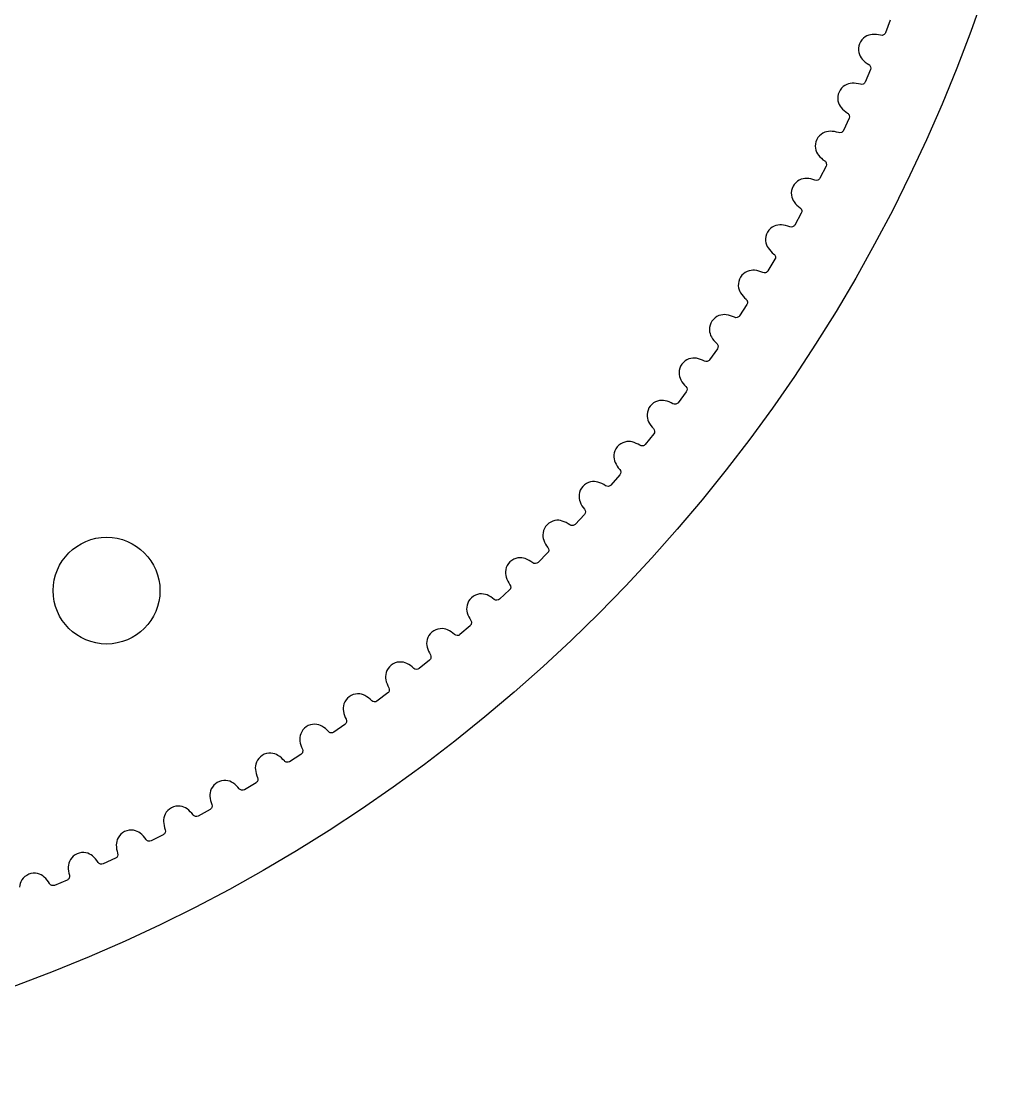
# Model space of a CAD drawing. Extents: x 0 to 297, y -130 to 79.
# Drawn here: x 110.27 to 146.79, y -65.17 to -25.42 of the extents above; entities that cross this region are included whole.
import ezdxf

# ---------------------------------------------------------------- set-up
doc = ezdxf.new("R2010")
doc.units = 0
doc.layers.get('0').update_dxf_attribs({"linetype": 'CONTINUOUS'})

msp = doc.modelspace()

# ---------------------------------------------------------------- linework, layer by layer
at = {"color": 7}
for p, q in [((142.8054, -25.378321), (142.6233, -25.852621)), ((142.8054, -25.378321), (142.6233, -25.852621)), ((142.0678, -27.227621), (141.8692, -27.695321)), ((142.0678, -27.227621), (141.8692, -27.695321)), ((141.2661, -29.050121), (141.0513, -29.510621)), ((141.2661, -29.050121), (141.0513, -29.510621)), ((140.4012, -30.843521), (140.1706, -31.296221)), ((140.4012, -30.843521), (140.1706, -31.296221)), ((139.4743, -32.605621), (139.228, -33.050021)), ((139.4743, -32.605621), (139.228, -33.050021)), ((138.4865, -34.334321), (138.2248, -34.769921)), ((138.4865, -34.334321), (138.2248, -34.769921)), ((137.439, -36.027521), (137.1622, -36.453621)), ((137.439, -36.027521), (137.1622, -36.453621)), ((136.333, -37.683121), (136.0415, -38.099321)), ((136.333, -37.683121), (136.0415, -38.099321)), ((135.1698, -39.299121), (134.864, -39.704921)), ((135.1698, -39.299121), (134.864, -39.704921)), ((133.951, -40.873521), (133.6313, -41.268321)), ((133.951, -40.873521), (133.6313, -41.268321)), ((132.678, -42.404421), (132.3447, -42.787821)), ((132.678, -42.404421), (132.3447, -42.787821)), ((131.3524, -43.889921), (131.0058, -44.261521)), ((131.3524, -43.889921), (131.0058, -44.261521)), ((129.9757, -45.328321), (129.6164, -45.687621)), ((129.9757, -45.328321), (129.6164, -45.687621)), ((128.5496, -46.717721), (128.178, -47.064321)), ((128.5496, -46.717721), (128.178, -47.064321)), ((127.0759, -48.056621), (126.6925, -48.389921)), ((127.0759, -48.056621), (126.6925, -48.389921)), ((125.5564, -49.343221), (125.1616, -49.662921)), ((125.5564, -49.343221), (125.1616, -49.662921)), ((123.993, -50.575921), (123.5872, -50.881721)), ((123.993, -50.575921), (123.5872, -50.881721)), ((122.3874, -51.753421), (121.9712, -52.044921)), ((122.3874, -51.753421), (121.9712, -52.044921)), ((120.7417, -52.874121), (120.3156, -53.150921)), ((120.7417, -52.874121), (120.3156, -53.150921)), ((119.058, -53.936721), (118.6224, -54.198421)), ((119.058, -53.936721), (118.6224, -54.198421)), ((117.3381, -54.939921), (116.8937, -55.186221)), ((117.3381, -54.939921), (116.8937, -55.186221)), ((115.5843, -55.882521), (115.1316, -56.113121)), ((115.5843, -55.882521), (115.1316, -56.113121)), ((113.7987, -56.763221), (113.3382, -56.978021)), ((113.7987, -56.763221), (113.3382, -56.978021)), ((111.9834, -57.581121), (111.5157, -57.779721)), ((111.9834, -57.581121), (111.5157, -57.779721))]:
    msp.add_line(p, q, dxfattribs=at)
for points in [[(149.4618, -5.173721), (149.4618, -38.310821), (122.5989, -65.173721), (89.4618, -65.173721)], [(149.4618, -5.173721), (149.4618, -38.310821), (122.5989, -65.173721), (89.4618, -65.173721)], [(141.8646, -26.005021), (141.7763, -26.062121), (141.6976, -26.153221), (141.6546, -26.261021)], [(141.8646, -26.005021), (141.7763, -26.062121), (141.6976, -26.153221), (141.6546, -26.261021)], [(142.1306, -25.915221), (142.048, -25.920821), (141.953, -25.946821), (141.8646, -26.005021)], [(142.1306, -25.915221), (142.048, -25.920821), (141.953, -25.946821), (141.8646, -26.005021)], [(142.4466, -25.943621), (142.3428, -25.917421), (142.2374, -25.907921), (142.1306, -25.915221)], [(142.4466, -25.943621), (142.3428, -25.917421), (142.2374, -25.907921), (142.1306, -25.915221)], [(142.4466, -25.943621), (142.3428, -25.917421), (142.2374, -25.907921), (142.1306, -25.915221)], [(142.5522, -25.931621), (142.516, -25.948721), (142.4808, -25.952721), (142.4466, -25.943621)], [(142.5522, -25.931621), (142.516, -25.948721), (142.4808, -25.952721), (142.4466, -25.943621)], [(142.6233, -25.852621), (142.6108, -25.885821), (142.5871, -25.912121), (142.5522, -25.931621)], [(142.6233, -25.852621), (142.6108, -25.885821), (142.5871, -25.912121), (142.5522, -25.931621)], [(141.6546, -26.261021), (141.6106, -26.368421), (141.604, -26.488521), (141.6278, -26.591021)], [(141.6546, -26.261021), (141.6106, -26.368421), (141.604, -26.488521), (141.6278, -26.591021)], [(141.6278, -26.591021), (141.651, -26.694221), (141.7013, -26.779021), (141.7568, -26.840321)], [(141.6278, -26.591021), (141.651, -26.694221), (141.7013, -26.779021), (141.7568, -26.840321)], [(141.7568, -26.840321), (141.8286, -26.919821), (141.9109, -26.986221), (142.0039, -27.039421)], [(141.7568, -26.840321), (141.8286, -26.919821), (141.9109, -26.986221), (142.0039, -27.039421)], [(141.7568, -26.840321), (141.8286, -26.919821), (141.9109, -26.986221), (142.0039, -27.039421)], [(142.0039, -27.039421), (142.0348, -27.056621), (142.0574, -27.084021), (142.0715, -27.121421)], [(142.0039, -27.039421), (142.0348, -27.056621), (142.0574, -27.084021), (142.0715, -27.121421)], [(142.0039, -27.039421), (142.0348, -27.056621), (142.0574, -27.084021), (142.0715, -27.121421)], [(142.0715, -27.121421), (142.0831, -27.159721), (142.0818, -27.195121), (142.0678, -27.227621)], [(142.0715, -27.121421), (142.0831, -27.159721), (142.0818, -27.195121), (142.0678, -27.227621)], [(142.0715, -27.121421), (142.0831, -27.159721), (142.0818, -27.195121), (142.0678, -27.227621)], [(141.1057, -27.821121), (141.0155, -27.875221), (140.9336, -27.963421), (140.8869, -28.069621)], [(141.1057, -27.821121), (141.0155, -27.875221), (140.9336, -27.963421), (140.8869, -28.069621)], [(141.3747, -27.740721), (141.2919, -27.743421), (141.196, -27.766121), (141.1057, -27.821121)], [(141.3747, -27.740721), (141.2919, -27.743421), (141.196, -27.766121), (141.1057, -27.821121)], [(141.6894, -27.780121), (141.5866, -27.750221), (141.4817, -27.737121), (141.3747, -27.740721)], [(141.6894, -27.780121), (141.5866, -27.750221), (141.4817, -27.737121), (141.3747, -27.740721)], [(141.6894, -27.780121), (141.5866, -27.750221), (141.4817, -27.737121), (141.3747, -27.740721)], [(141.7954, -27.771821), (141.7587, -27.787621), (141.7233, -27.790421), (141.6894, -27.780121)], [(141.7954, -27.771821), (141.7587, -27.787621), (141.7233, -27.790421), (141.6894, -27.780121)], [(141.8692, -27.695321), (141.8556, -27.728121), (141.831, -27.753521), (141.7954, -27.771821)], [(141.8692, -27.695321), (141.8556, -27.728121), (141.831, -27.753521), (141.7954, -27.771821)], [(140.8869, -28.069621), (140.8392, -28.175421), (140.8284, -28.295321), (140.8486, -28.398521)], [(140.8869, -28.069621), (140.8392, -28.175421), (140.8284, -28.295321), (140.8486, -28.398521)], [(140.8486, -28.398521), (140.8682, -28.502521), (140.9155, -28.588921), (140.9688, -28.652221)], [(140.8486, -28.398521), (140.8682, -28.502521), (140.9155, -28.588921), (140.9688, -28.652221)], [(140.9688, -28.652221), (141.0378, -28.734121), (141.1177, -28.803321), (141.2087, -28.859721)], [(140.9688, -28.652221), (141.0378, -28.734121), (141.1177, -28.803321), (141.2087, -28.859721)], [(140.9688, -28.652221), (141.0378, -28.734121), (141.1177, -28.803321), (141.2087, -28.859721)], [(141.2087, -28.859721), (141.2391, -28.878121), (141.2607, -28.906221), (141.2735, -28.944121)], [(141.2087, -28.859721), (141.2391, -28.878121), (141.2607, -28.906221), (141.2735, -28.944121)], [(141.2087, -28.859721), (141.2391, -28.878121), (141.2607, -28.906221), (141.2735, -28.944121)], [(141.2735, -28.944121), (141.2837, -28.982721), (141.2812, -29.018121), (141.2661, -29.050121)], [(141.2735, -28.944121), (141.2837, -28.982721), (141.2812, -29.018121), (141.2661, -29.050121)], [(141.2735, -28.944121), (141.2837, -28.982721), (141.2812, -29.018121), (141.2661, -29.050121)], [(140.2838, -29.609721), (140.1918, -29.660521), (140.1069, -29.745821), (140.0565, -29.850421)], [(140.2838, -29.609721), (140.1918, -29.660521), (140.1069, -29.745821), (140.0565, -29.850421)], [(140.5555, -29.538721), (140.4727, -29.538521), (140.3761, -29.557821), (140.2838, -29.609721)], [(140.5555, -29.538721), (140.4727, -29.538521), (140.3761, -29.557821), (140.2838, -29.609721)], [(140.8687, -29.589121), (140.7669, -29.555621), (140.6625, -29.538821), (140.5555, -29.538721)], [(140.8687, -29.589121), (140.7669, -29.555621), (140.6625, -29.538821), (140.5555, -29.538721)], [(140.8687, -29.589121), (140.7669, -29.555621), (140.6625, -29.538821), (140.5555, -29.538721)], [(140.9749, -29.584421), (140.9376, -29.599021), (140.9022, -29.600521), (140.8687, -29.589121)], [(140.9749, -29.584421), (140.9376, -29.599021), (140.9022, -29.600521), (140.8687, -29.589121)], [(141.0513, -29.510621), (141.0365, -29.542821), (141.011, -29.567421), (140.9749, -29.584421)], [(141.0513, -29.510621), (141.0365, -29.542821), (141.011, -29.567421), (140.9749, -29.584421)], [(140.0565, -29.850421), (140.0051, -29.954421), (139.9902, -30.073921), (140.0067, -30.177721)], [(140.0565, -29.850421), (140.0051, -29.954421), (139.9902, -30.073921), (140.0067, -30.177721)], [(140.0067, -30.177721), (140.0227, -30.282321), (140.067, -30.370421), (140.1181, -30.435521)], [(140.0067, -30.177721), (140.0227, -30.282321), (140.067, -30.370421), (140.1181, -30.435521)], [(140.1181, -30.435521), (140.1841, -30.519821), (140.2616, -30.591721), (140.3506, -30.651321)], [(140.1181, -30.435521), (140.1841, -30.519821), (140.2616, -30.591721), (140.3506, -30.651321)], [(140.1181, -30.435521), (140.1841, -30.519821), (140.2616, -30.591721), (140.3506, -30.651321)], [(140.3506, -30.651321), (140.3803, -30.670621), (140.4009, -30.699521), (140.4123, -30.737821)], [(140.3506, -30.651321), (140.3803, -30.670621), (140.4009, -30.699521), (140.4123, -30.737821)], [(140.3506, -30.651321), (140.3803, -30.670621), (140.4009, -30.699521), (140.4123, -30.737821)], [(140.4123, -30.737821), (140.4212, -30.776821), (140.4175, -30.812021), (140.4012, -30.843521)], [(140.4123, -30.737821), (140.4212, -30.776821), (140.4175, -30.812021), (140.4012, -30.843521)], [(140.4123, -30.737821), (140.4212, -30.776821), (140.4175, -30.812021), (140.4012, -30.843521)], [(139.4, -31.368421), (139.3063, -31.416121), (139.2185, -31.498421), (139.1645, -31.601121)], [(139.4, -31.368421), (139.3063, -31.416121), (139.2185, -31.498421), (139.1645, -31.601121)], [(139.674, -31.307021), (139.5913, -31.303921), (139.494, -31.319921), (139.4, -31.368421)], [(139.674, -31.307021), (139.5913, -31.303921), (139.494, -31.319921), (139.4, -31.368421)], [(139.9853, -31.368321), (139.8848, -31.331321), (139.781, -31.310921), (139.674, -31.307021)], [(139.9853, -31.368321), (139.8848, -31.331321), (139.781, -31.310921), (139.674, -31.307021)], [(139.9853, -31.368321), (139.8848, -31.331321), (139.781, -31.310921), (139.674, -31.307021)], [(140.0915, -31.367421), (140.0538, -31.380621), (140.0184, -31.380921), (139.9853, -31.368321)], [(140.0915, -31.367421), (140.0538, -31.380621), (140.0184, -31.380921), (139.9853, -31.368321)], [(140.1706, -31.296221), (140.1547, -31.327921), (140.1283, -31.351621), (140.0915, -31.367421)], [(140.1706, -31.296221), (140.1547, -31.327921), (140.1283, -31.351621), (140.0915, -31.367421)], [(139.1645, -31.601121), (139.1095, -31.703321), (139.0904, -31.822121), (139.1033, -31.926521)], [(139.1645, -31.601121), (139.1095, -31.703321), (139.0904, -31.822121), (139.1033, -31.926521)], [(139.1033, -31.926521), (139.1156, -32.031621), (139.1568, -32.121121), (139.2056, -32.188021)], [(139.1033, -31.926521), (139.1156, -32.031621), (139.1568, -32.121121), (139.2056, -32.188021)], [(139.2056, -32.188021), (139.2686, -32.274521), (139.3436, -32.349121), (139.4304, -32.411721)], [(139.2056, -32.188021), (139.2686, -32.274521), (139.3436, -32.349121), (139.4304, -32.411721)], [(139.2056, -32.188021), (139.2686, -32.274521), (139.3436, -32.349121), (139.4304, -32.411721)], [(139.4304, -32.411721), (139.4594, -32.432121), (139.479, -32.461721), (139.4891, -32.500421)], [(139.4304, -32.411721), (139.4594, -32.432121), (139.479, -32.461721), (139.4891, -32.500421)], [(139.4304, -32.411721), (139.4594, -32.432121), (139.479, -32.461721), (139.4891, -32.500421)], [(139.4891, -32.500421), (139.4966, -32.539621), (139.4917, -32.574721), (139.4743, -32.605621)], [(139.4891, -32.500421), (139.4966, -32.539621), (139.4917, -32.574721), (139.4743, -32.605621)], [(139.4891, -32.500421), (139.4966, -32.539621), (139.4917, -32.574721), (139.4743, -32.605621)], [(138.2119, -33.319621), (138.1534, -33.419821), (138.1302, -33.537921), (138.1394, -33.642621)], [(138.2119, -33.319621), (138.1534, -33.419821), (138.1302, -33.537921), (138.1394, -33.642621)], [(138.4554, -33.095321), (138.3601, -33.139621), (138.2695, -33.218821), (138.2119, -33.319621)], [(138.4554, -33.095321), (138.3601, -33.139621), (138.2695, -33.218821), (138.2119, -33.319621)], [(138.7314, -33.043421), (138.6488, -33.037521), (138.5511, -33.050021), (138.4554, -33.095321)], [(138.7314, -33.043421), (138.6488, -33.037521), (138.5511, -33.050021), (138.4554, -33.095321)], [(139.0403, -33.115521), (138.9412, -33.075121), (138.8382, -33.051121), (138.7314, -33.043421)], [(139.0403, -33.115521), (138.9412, -33.075121), (138.8382, -33.051121), (138.7314, -33.043421)], [(139.0403, -33.115521), (138.9412, -33.075121), (138.8382, -33.051121), (138.7314, -33.043421)], [(139.1466, -33.118421), (139.1084, -33.130321), (139.073, -33.129321), (139.0403, -33.115521)], [(139.1466, -33.118421), (139.1084, -33.130321), (139.073, -33.129321), (139.0403, -33.115521)], [(139.228, -33.050021), (139.211, -33.081121), (139.1839, -33.103921), (139.1466, -33.118421)], [(139.228, -33.050021), (139.211, -33.081121), (139.1839, -33.103921), (139.1466, -33.118421)], [(138.1394, -33.642621), (138.1481, -33.748121), (138.1861, -33.839021), (138.2325, -33.907521)], [(138.1394, -33.642621), (138.1481, -33.748121), (138.1861, -33.839021), (138.2325, -33.907521)], [(138.2325, -33.907521), (138.2925, -33.996221), (138.3648, -34.073421), (138.4494, -34.139021)], [(138.2325, -33.907521), (138.2925, -33.996221), (138.3648, -34.073421), (138.4494, -34.139021)], [(138.2325, -33.907521), (138.2925, -33.996221), (138.3648, -34.073421), (138.4494, -34.139021)], [(138.4494, -34.139021), (138.4777, -34.160421), (138.4962, -34.190621), (138.505, -34.229621)], [(138.4494, -34.139021), (138.4777, -34.160421), (138.4962, -34.190621), (138.505, -34.229621)], [(138.4494, -34.139021), (138.4777, -34.160421), (138.4962, -34.190621), (138.505, -34.229621)], [(138.505, -34.229621), (138.5111, -34.269221), (138.505, -34.304121), (138.4865, -34.334321)], [(138.505, -34.229621), (138.5111, -34.269221), (138.505, -34.304121), (138.4865, -34.334321)], [(138.505, -34.229621), (138.5111, -34.269221), (138.505, -34.304121), (138.4865, -34.334321)], [(137.4511, -34.788121), (137.3543, -34.829121), (137.261, -34.905121), (137.1999, -35.003821)], [(137.4511, -34.788121), (137.3543, -34.829121), (137.261, -34.905121), (137.1999, -35.003821)], [(137.7287, -34.746021), (137.6464, -34.737121), (137.5483, -34.746221), (137.4511, -34.788121)], [(137.7287, -34.746021), (137.6464, -34.737121), (137.5483, -34.746221), (137.4511, -34.788121)], [(138.0349, -34.828821), (137.9373, -34.784921), (137.8352, -34.757321), (137.7287, -34.746021)], [(138.0349, -34.828821), (137.9373, -34.784921), (137.8352, -34.757321), (137.7287, -34.746021)], [(138.0349, -34.828821), (137.9373, -34.784921), (137.8352, -34.757321), (137.7287, -34.746021)], [(138.141, -34.835321), (138.1025, -34.845921), (138.0671, -34.843721), (138.0349, -34.828821)], [(138.141, -34.835321), (138.1025, -34.845921), (138.0671, -34.843721), (138.0349, -34.828821)], [(138.2248, -34.769921), (138.2067, -34.800421), (138.1788, -34.822221), (138.141, -34.835321)], [(138.2248, -34.769921), (138.2067, -34.800421), (138.1788, -34.822221), (138.141, -34.835321)], [(137.1999, -35.003821), (137.138, -35.101921), (137.1106, -35.219121), (137.1162, -35.324121)], [(137.1999, -35.003821), (137.138, -35.101921), (137.1106, -35.219121), (137.1162, -35.324121)], [(137.1162, -35.324121), (137.1212, -35.429821), (137.156, -35.522021), (137.2, -35.592121)], [(137.1162, -35.324121), (137.1212, -35.429821), (137.156, -35.522021), (137.2, -35.592121)], [(137.2, -35.592121), (137.2569, -35.682821), (137.3264, -35.762521), (137.4087, -35.831021)], [(137.2, -35.592121), (137.2569, -35.682821), (137.3264, -35.762521), (137.4087, -35.831021)], [(137.2, -35.592121), (137.2569, -35.682821), (137.3264, -35.762521), (137.4087, -35.831021)], [(137.4087, -35.831021), (137.4362, -35.853421), (137.4536, -35.884221), (137.461, -35.923521)], [(137.4087, -35.831021), (137.4362, -35.853421), (137.4536, -35.884221), (137.461, -35.923521)], [(137.4087, -35.831021), (137.4362, -35.853421), (137.4536, -35.884221), (137.461, -35.923521)], [(137.461, -35.923521), (137.4658, -35.963221), (137.4584, -35.997921), (137.439, -36.027521)], [(137.461, -35.923521), (137.4658, -35.963221), (137.4584, -35.997921), (137.439, -36.027521)], [(137.461, -35.923521), (137.4658, -35.963221), (137.4584, -35.997921), (137.439, -36.027521)], [(136.3884, -36.444921), (136.2902, -36.482521), (136.1942, -36.555121), (136.1298, -36.651721)], [(136.3884, -36.444921), (136.2902, -36.482521), (136.1942, -36.555121), (136.1298, -36.651721)], [(136.6673, -36.412421), (136.5853, -36.400721), (136.4869, -36.406421), (136.3884, -36.444921)], [(136.6673, -36.412421), (136.5853, -36.400721), (136.4869, -36.406421), (136.3884, -36.444921)], [(136.9704, -36.505921), (136.8743, -36.458621), (136.7733, -36.427521), (136.6673, -36.412421)], [(136.9704, -36.505921), (136.8743, -36.458621), (136.7733, -36.427521), (136.6673, -36.412421)], [(136.9704, -36.505921), (136.8743, -36.458621), (136.7733, -36.427521), (136.6673, -36.412421)], [(137.0762, -36.516121), (137.0373, -36.525321), (137.002, -36.521921), (136.9704, -36.505921)], [(137.0762, -36.516121), (137.0373, -36.525321), (137.002, -36.521921), (136.9704, -36.505921)], [(137.1622, -36.453621), (137.1431, -36.483521), (137.1144, -36.504321), (137.0762, -36.516121)], [(137.1622, -36.453621), (137.1431, -36.483521), (137.1144, -36.504321), (137.0762, -36.516121)], [(136.1298, -36.651721), (136.0644, -36.747621), (136.033, -36.863721), (136.035, -36.968921)], [(136.1298, -36.651721), (136.0644, -36.747621), (136.033, -36.863721), (136.035, -36.968921)], [(136.035, -36.968921), (136.0362, -37.074721), (136.0678, -37.168021), (136.1093, -37.239621)], [(136.035, -36.968921), (136.0362, -37.074721), (136.0678, -37.168021), (136.1093, -37.239621)], [(136.1093, -37.239621), (136.163, -37.332321), (136.2297, -37.414321), (136.3096, -37.485721)], [(136.1093, -37.239621), (136.163, -37.332321), (136.2297, -37.414321), (136.3096, -37.485721)], [(136.1093, -37.239621), (136.163, -37.332321), (136.2297, -37.414321), (136.3096, -37.485721)], [(136.3096, -37.485721), (136.3362, -37.509021), (136.3526, -37.540421), (136.3587, -37.579921)], [(136.3096, -37.485721), (136.3362, -37.509021), (136.3526, -37.540421), (136.3587, -37.579921)], [(136.3096, -37.485721), (136.3362, -37.509021), (136.3526, -37.540421), (136.3587, -37.579921)], [(136.3587, -37.579921), (136.362, -37.619821), (136.3535, -37.654221), (136.333, -37.683121)], [(136.3587, -37.579921), (136.362, -37.619821), (136.3535, -37.654221), (136.333, -37.683121)], [(136.3587, -37.579921), (136.362, -37.619821), (136.3535, -37.654221), (136.333, -37.683121)], [(135.2684, -38.063621), (135.169, -38.097721), (135.0706, -38.167021), (135.0028, -38.261221)], [(135.2684, -38.063621), (135.169, -38.097721), (135.0706, -38.167021), (135.0028, -38.261221)], [(135.5483, -38.040821), (135.4668, -38.026321), (135.3683, -38.028621), (135.2684, -38.063621)], [(135.5483, -38.040821), (135.4668, -38.026321), (135.3683, -38.028621), (135.2684, -38.063621)], [(135.848, -38.144821), (135.7536, -38.094221), (135.6537, -38.059621), (135.5483, -38.040821)], [(135.848, -38.144821), (135.7536, -38.094221), (135.6537, -38.059621), (135.5483, -38.040821)], [(135.848, -38.144821), (135.7536, -38.094221), (135.6537, -38.059621), (135.5483, -38.040821)], [(135.9534, -38.158721), (135.9142, -38.166621), (135.879, -38.162021), (135.848, -38.144821)], [(135.9534, -38.158721), (135.9142, -38.166621), (135.879, -38.162021), (135.848, -38.144821)], [(136.0415, -38.099321), (136.0213, -38.128521), (135.992, -38.148321), (135.9534, -38.158721)], [(136.0415, -38.099321), (136.0213, -38.128521), (135.992, -38.148321), (135.9534, -38.158721)], [(135.0028, -38.261221), (134.9341, -38.354721), (134.8987, -38.469721), (134.897, -38.574921)], [(135.0028, -38.261221), (134.9341, -38.354721), (134.8987, -38.469721), (134.897, -38.574921)], [(134.897, -38.574921), (134.8945, -38.680721), (134.9228, -38.775121), (134.9618, -38.848021)], [(134.897, -38.574921), (134.8945, -38.680721), (134.9228, -38.775121), (134.9618, -38.848021)], [(134.9618, -38.848021), (135.0122, -38.942521), (135.0761, -39.026821), (135.1533, -39.100921)], [(134.9618, -38.848021), (135.0122, -38.942521), (135.0761, -39.026821), (135.1533, -39.100921)], [(134.9618, -38.848021), (135.0122, -38.942521), (135.0761, -39.026821), (135.1533, -39.100921)], [(135.1533, -39.100921), (135.2064, -39.144821), (135.2149, -39.247021), (135.1698, -39.299121)], [(135.1533, -39.100921), (135.2064, -39.144821), (135.2149, -39.247021), (135.1698, -39.299121)], [(135.1533, -39.100921), (135.2064, -39.144821), (135.2149, -39.247021), (135.1698, -39.299121)], [(134.0927, -39.642221), (133.9921, -39.672821), (133.8913, -39.738621), (133.8203, -39.830421)], [(134.0927, -39.642221), (133.9921, -39.672821), (133.8913, -39.738621), (133.8203, -39.830421)], [(134.3732, -39.629221), (134.2923, -39.611821), (134.1937, -39.610721), (134.0927, -39.642221)], [(134.3732, -39.629221), (134.2923, -39.611821), (134.1937, -39.610721), (134.0927, -39.642221)], [(134.6691, -39.743621), (134.5765, -39.689821), (134.4779, -39.651621), (134.3732, -39.629221)], [(134.6691, -39.743621), (134.5765, -39.689821), (134.4779, -39.651621), (134.3732, -39.629221)], [(134.6691, -39.743621), (134.5765, -39.689821), (134.4779, -39.651621), (134.3732, -39.629221)], [(134.7739, -39.761221), (134.7344, -39.767721), (134.6995, -39.761821), (134.6691, -39.743621)], [(134.7739, -39.761221), (134.7344, -39.767721), (134.6995, -39.761821), (134.6691, -39.743621)], [(134.864, -39.704921), (134.8429, -39.733321), (134.8128, -39.752121), (134.7739, -39.761221)], [(134.864, -39.704921), (134.8429, -39.733321), (134.8128, -39.752121), (134.7739, -39.761221)], [(133.7036, -40.140221), (133.6975, -40.245821), (133.7224, -40.341221), (133.7589, -40.415521)], [(133.7036, -40.140221), (133.6975, -40.245821), (133.7224, -40.341221), (133.7589, -40.415521)], [(133.8203, -39.830421), (133.7484, -39.921521), (133.709, -40.035221), (133.7036, -40.140221)], [(133.8203, -39.830421), (133.7484, -39.921521), (133.709, -40.035221), (133.7036, -40.140221)], [(133.7589, -40.415521), (133.806, -40.511621), (133.8668, -40.598121), (133.9415, -40.674921)], [(133.7589, -40.415521), (133.806, -40.511621), (133.8668, -40.598121), (133.9415, -40.674921)], [(133.7589, -40.415521), (133.806, -40.511621), (133.8668, -40.598121), (133.9415, -40.674921)], [(133.9415, -40.674921), (133.993, -40.720621), (133.9979, -40.823021), (133.951, -40.873521)], [(133.9415, -40.674921), (133.993, -40.720621), (133.9979, -40.823021), (133.951, -40.873521)], [(133.9415, -40.674921), (133.993, -40.720621), (133.9979, -40.823021), (133.951, -40.873521)], [(132.8626, -41.178821), (132.761, -41.205921), (132.658, -41.268121), (132.5838, -41.357421)], [(132.8626, -41.178821), (132.761, -41.205921), (132.658, -41.268121), (132.5838, -41.357421)], [(133.1433, -41.175621), (133.0631, -41.155421), (132.9646, -41.150821), (132.8626, -41.178821)], [(133.1433, -41.175621), (133.0631, -41.155421), (132.9646, -41.150821), (132.8626, -41.178821)], [(133.435, -41.300321), (133.3444, -41.243221), (133.2472, -41.201721), (133.1433, -41.175621)], [(133.435, -41.300321), (133.3444, -41.243221), (133.2472, -41.201721), (133.1433, -41.175621)], [(133.435, -41.300321), (133.3444, -41.243221), (133.2472, -41.201721), (133.1433, -41.175621)], [(133.5392, -41.321521), (133.4995, -41.326621), (133.4648, -41.319521), (133.435, -41.300321)], [(133.5392, -41.321521), (133.4995, -41.326621), (133.4648, -41.319521), (133.435, -41.300321)], [(133.6313, -41.268321), (133.6091, -41.296021), (133.5784, -41.313721), (133.5392, -41.321521)], [(133.6313, -41.268321), (133.6091, -41.296021), (133.5784, -41.313721), (133.5392, -41.321521)], [(132.4563, -41.662921), (132.4465, -41.768321), (132.4681, -41.864421), (132.502, -41.939921)], [(132.4563, -41.662921), (132.4465, -41.768321), (132.4681, -41.864421), (132.502, -41.939921)], [(132.5838, -41.357421), (132.5088, -41.445921), (132.4654, -41.558121), (132.4563, -41.662921)], [(132.5838, -41.357421), (132.5088, -41.445921), (132.4654, -41.558121), (132.4563, -41.662921)], [(132.502, -41.939921), (132.5457, -42.037721), (132.6035, -42.126221), (132.6754, -42.205621)], [(132.502, -41.939921), (132.5457, -42.037721), (132.6035, -42.126221), (132.6754, -42.205621)], [(132.502, -41.939921), (132.5457, -42.037721), (132.6035, -42.126221), (132.6754, -42.205621)], [(132.6754, -42.205621), (132.7253, -42.253021), (132.7266, -42.355621), (132.678, -42.404421)], [(132.6754, -42.205621), (132.7253, -42.253021), (132.7266, -42.355621), (132.678, -42.404421)], [(132.6754, -42.205621), (132.7253, -42.253021), (132.7266, -42.355621), (132.678, -42.404421)], [(131.2947, -42.840321), (131.2167, -42.926121), (131.1694, -43.036821), (131.1567, -43.141221)], [(131.2947, -42.840321), (131.2167, -42.926121), (131.1694, -43.036821), (131.1567, -43.141221)], [(131.5796, -42.671521), (131.4771, -42.695021), (131.372, -42.753621), (131.2947, -42.840321)], [(131.5796, -42.671521), (131.4771, -42.695021), (131.372, -42.753621), (131.2947, -42.840321)], [(131.8603, -42.678121), (131.7808, -42.655221), (131.6825, -42.647121), (131.5796, -42.671521)], [(131.8603, -42.678121), (131.7808, -42.655221), (131.6825, -42.647121), (131.5796, -42.671521)], [(132.1475, -42.812921), (132.0589, -42.752721), (131.9632, -42.707821), (131.8603, -42.678121)], [(132.1475, -42.812921), (132.0589, -42.752721), (131.9632, -42.707821), (131.8603, -42.678121)], [(132.1475, -42.812921), (132.0589, -42.752721), (131.9632, -42.707821), (131.8603, -42.678121)], [(132.2508, -42.837721), (132.211, -42.841421), (132.1765, -42.833221), (132.1475, -42.812921)], [(132.2508, -42.837721), (132.211, -42.841421), (132.1765, -42.833221), (132.1475, -42.812921)], [(132.3447, -42.787821), (132.3216, -42.814721), (132.2903, -42.831421), (132.2508, -42.837721)], [(132.3447, -42.787821), (132.3216, -42.814721), (132.2903, -42.831421), (132.2508, -42.837721)], [(131.1567, -43.141221), (131.1432, -43.246121), (131.1615, -43.343021), (131.1926, -43.419621)], [(131.1567, -43.141221), (131.1432, -43.246121), (131.1615, -43.343021), (131.1926, -43.419621)], [(131.1926, -43.419621), (131.2329, -43.518921), (131.2876, -43.609421), (131.3567, -43.691121)], [(131.1926, -43.419621), (131.2329, -43.518921), (131.2876, -43.609421), (131.3567, -43.691121)], [(131.1926, -43.419621), (131.2329, -43.518921), (131.2876, -43.609421), (131.3567, -43.691121)], [(131.3567, -43.691121), (131.4049, -43.740321), (131.4026, -43.842921), (131.3524, -43.889921)], [(131.3567, -43.691121), (131.4049, -43.740321), (131.4026, -43.842921), (131.3524, -43.889921)], [(131.3567, -43.691121), (131.4049, -43.740321), (131.4026, -43.842921), (131.3524, -43.889921)], [(130.2453, -44.118521), (130.142, -44.138521), (130.0349, -44.193421), (129.9547, -44.277321)], [(130.2453, -44.118521), (130.142, -44.138521), (130.0349, -44.193421), (129.9547, -44.277321)], [(130.5256, -44.135021), (130.4469, -44.109221), (130.349, -44.097821), (130.2453, -44.118521)], [(130.5256, -44.135021), (130.4469, -44.109221), (130.349, -44.097821), (130.2453, -44.118521)], [(129.9547, -44.277321), (129.8737, -44.360321), (129.8226, -44.469321), (129.8062, -44.573221)], [(129.9547, -44.277321), (129.8737, -44.360321), (129.8226, -44.469321), (129.8062, -44.573221)], [(130.8079, -44.279721), (130.7215, -44.216421), (130.6273, -44.168221), (130.5256, -44.135021)], [(130.8079, -44.279721), (130.7215, -44.216421), (130.6273, -44.168221), (130.5256, -44.135021)], [(130.8079, -44.279721), (130.7215, -44.216421), (130.6273, -44.168221), (130.5256, -44.135021)], [(130.9103, -44.308121), (130.8704, -44.310421), (130.8362, -44.300921), (130.8079, -44.279721)], [(130.9103, -44.308121), (130.8704, -44.310421), (130.8362, -44.300921), (130.8079, -44.279721)], [(131.0058, -44.261521), (130.9818, -44.287621), (130.95, -44.303121), (130.9103, -44.308121)], [(131.0058, -44.261521), (130.9818, -44.287621), (130.95, -44.303121), (130.9103, -44.308121)], [(111.4618, -46.742921), (111.4618, -45.638321), (112.3572, -44.742921), (113.4618, -44.742921)], [(111.4618, -46.742921), (111.4618, -45.638321), (112.3572, -44.742921), (113.4618, -44.742921)], [(113.4618, -44.742921), (114.5664, -44.742921), (115.4618, -45.638321), (115.4618, -46.742921)], [(113.4618, -44.742921), (114.5664, -44.742921), (115.4618, -45.638321), (115.4618, -46.742921)], [(129.8062, -44.573221), (129.7891, -44.677621), (129.804, -44.775021), (129.8325, -44.852721)], [(129.8062, -44.573221), (129.7891, -44.677621), (129.804, -44.775021), (129.8325, -44.852721)], [(129.8325, -44.852721), (129.8692, -44.953321), (129.9207, -45.045621), (129.9869, -45.129821)], [(129.8325, -44.852721), (129.8692, -44.953321), (129.9207, -45.045621), (129.9869, -45.129821)], [(129.8325, -44.852721), (129.8692, -44.953321), (129.9207, -45.045621), (129.9869, -45.129821)], [(129.9869, -45.129821), (130.0334, -45.180621), (130.0276, -45.283021), (129.9757, -45.328321)], [(129.9869, -45.129821), (130.0334, -45.180621), (130.0276, -45.283021), (129.9757, -45.328321)], [(129.9869, -45.129821), (130.0334, -45.180621), (130.0276, -45.283021), (129.9757, -45.328321)], [(128.5654, -45.666621), (128.4815, -45.746821), (128.4266, -45.853921), (128.4066, -45.957221)], [(128.5654, -45.666621), (128.4815, -45.746821), (128.4266, -45.853921), (128.4066, -45.957221)], [(128.8613, -45.518121), (128.7574, -45.534521), (128.6484, -45.585621), (128.5654, -45.666621)], [(128.8613, -45.518121), (128.7574, -45.534521), (128.6484, -45.585621), (128.5654, -45.666621)], [(129.1408, -45.544421), (129.0631, -45.515921), (128.9657, -45.501021), (128.8613, -45.518121)], [(129.1408, -45.544421), (129.0631, -45.515921), (128.9657, -45.501021), (128.8613, -45.518121)], [(129.4179, -45.698821), (129.3337, -45.632621), (129.2414, -45.581121), (129.1408, -45.544421)], [(129.4179, -45.698821), (129.3337, -45.632621), (129.2414, -45.581121), (129.1408, -45.544421)], [(129.4179, -45.698821), (129.3337, -45.632621), (129.2414, -45.581121), (129.1408, -45.544421)], [(129.6164, -45.687621), (129.5711, -45.739521), (129.4687, -45.745321), (129.4179, -45.698821)], [(129.6164, -45.687621), (129.5711, -45.739521), (129.4687, -45.745321), (129.4179, -45.698821)], [(128.4066, -45.957221), (128.3859, -46.060921), (128.3973, -46.158821), (128.4231, -46.237521)], [(128.4066, -45.957221), (128.3859, -46.060921), (128.3973, -46.158821), (128.4231, -46.237521)], [(128.4231, -46.237521), (128.4563, -46.339221), (128.5045, -46.433421), (128.5678, -46.519821)], [(128.4231, -46.237521), (128.4563, -46.339221), (128.5045, -46.433421), (128.5678, -46.519821)], [(128.4231, -46.237521), (128.4563, -46.339221), (128.5045, -46.433421), (128.5678, -46.519821)], [(113.4618, -48.742921), (112.3572, -48.742921), (111.4618, -47.847521), (111.4618, -46.742921)], [(113.4618, -48.742921), (112.3572, -48.742921), (111.4618, -47.847521), (111.4618, -46.742921)], [(115.4618, -46.742921), (115.4618, -47.847521), (114.5664, -48.742921), (113.4618, -48.742921)], [(115.4618, -46.742921), (115.4618, -47.847521), (114.5664, -48.742921), (113.4618, -48.742921)], [(127.4293, -46.868621), (127.3249, -46.881321), (127.2142, -46.928621), (127.1284, -47.006621)], [(127.4293, -46.868621), (127.3249, -46.881321), (127.2142, -46.928621), (127.1284, -47.006621)], [(127.7077, -46.904521), (127.6311, -46.873421), (127.5342, -46.855121), (127.4293, -46.868621)], [(127.7077, -46.904521), (127.6311, -46.873421), (127.5342, -46.855121), (127.4293, -46.868621)], [(127.9792, -47.068621), (127.8975, -46.999521), (127.807, -46.944821), (127.7077, -46.904521)], [(127.9792, -47.068621), (127.8975, -46.999521), (127.807, -46.944821), (127.7077, -46.904521)], [(127.9792, -47.068621), (127.8975, -46.999521), (127.807, -46.944821), (127.7077, -46.904521)], [(128.5962, -46.622221), (128.5912, -46.661921), (128.5757, -46.693721), (128.5496, -46.717721)], [(128.5962, -46.622221), (128.5912, -46.661921), (128.5757, -46.693721), (128.5496, -46.717721)], [(128.5962, -46.622221), (128.5912, -46.661921), (128.5757, -46.693721), (128.5496, -46.717721)], [(128.5678, -46.519821), (128.589, -46.548121), (128.5985, -46.582321), (128.5962, -46.622221)], [(128.5678, -46.519821), (128.589, -46.548121), (128.5985, -46.582321), (128.5962, -46.622221)], [(128.5678, -46.519821), (128.589, -46.548121), (128.5985, -46.582321), (128.5962, -46.622221)], [(126.9596, -47.291521), (126.9352, -47.394421), (126.9433, -47.492721), (126.9662, -47.572221)], [(126.9596, -47.291521), (126.9352, -47.394421), (126.9433, -47.492721), (126.9662, -47.572221)], [(127.1284, -47.006621), (127.0417, -47.083921), (126.9831, -47.189021), (126.9596, -47.291521)], [(127.1284, -47.006621), (127.0417, -47.083921), (126.9831, -47.189021), (126.9596, -47.291521)], [(128.178, -47.064321), (128.131, -47.114521), (128.0284, -47.116821), (127.9792, -47.068621)], [(128.178, -47.064321), (128.131, -47.114521), (128.0284, -47.116821), (127.9792, -47.068621)], [(126.9662, -47.572221), (126.9959, -47.675121), (127.0408, -47.770821), (127.101, -47.859421)], [(126.9662, -47.572221), (126.9959, -47.675121), (127.0408, -47.770821), (127.101, -47.859421)], [(126.9662, -47.572221), (126.9959, -47.675121), (127.0408, -47.770821), (127.101, -47.859421)], [(127.1258, -47.962721), (127.1195, -48.002221), (127.1028, -48.033521), (127.0759, -48.056621)], [(127.1258, -47.962721), (127.1195, -48.002221), (127.1028, -48.033521), (127.0759, -48.056621)], [(127.1258, -47.962721), (127.1195, -48.002221), (127.1028, -48.033521), (127.0759, -48.056621)], [(127.101, -47.859421), (127.1213, -47.888421), (127.1295, -47.922921), (127.1258, -47.962721)], [(127.101, -47.859421), (127.1213, -47.888421), (127.1295, -47.922921), (127.1258, -47.962721)], [(127.101, -47.859421), (127.1213, -47.888421), (127.1295, -47.922921), (127.1258, -47.962721)], [(125.6455, -48.295721), (125.5562, -48.369921), (125.494, -48.472921), (125.4669, -48.574521)], [(125.6455, -48.295721), (125.5562, -48.369921), (125.494, -48.472921), (125.4669, -48.574521)], [(125.951, -48.168221), (125.8462, -48.177321), (125.734, -48.220721), (125.6455, -48.295721)], [(125.951, -48.168221), (125.8462, -48.177321), (125.734, -48.220721), (125.6455, -48.295721)], [(126.228, -48.213921), (126.1525, -48.180021), (126.0564, -48.158421), (125.951, -48.168221)], [(126.228, -48.213921), (126.1525, -48.180021), (126.0564, -48.158421), (125.951, -48.168221)], [(126.4937, -48.387321), (126.4143, -48.315421), (126.3258, -48.257621), (126.228, -48.213921)], [(126.4937, -48.387321), (126.4143, -48.315421), (126.3258, -48.257621), (126.228, -48.213921)], [(126.4937, -48.387321), (126.4143, -48.315421), (126.3258, -48.257621), (126.228, -48.213921)], [(126.6925, -48.389921), (126.6437, -48.438521), (126.5411, -48.437221), (126.4937, -48.387321)], [(126.6925, -48.389921), (126.6437, -48.438521), (126.5411, -48.437221), (126.4937, -48.387321)], [(125.4669, -48.574521), (125.4389, -48.676521), (125.4435, -48.775021), (125.4637, -48.855221)], [(125.4669, -48.574521), (125.4389, -48.676521), (125.4435, -48.775021), (125.4637, -48.855221)], [(125.4637, -48.855221), (125.4898, -48.959121), (125.5313, -49.056321), (125.5884, -49.146921)], [(125.4637, -48.855221), (125.4898, -48.959121), (125.5313, -49.056321), (125.5884, -49.146921)], [(125.4637, -48.855221), (125.4898, -48.959121), (125.5313, -49.056321), (125.5884, -49.146921)], [(125.6096, -49.251121), (125.6018, -49.290321), (125.5841, -49.321021), (125.5564, -49.343221)], [(125.6096, -49.251121), (125.6018, -49.290321), (125.5841, -49.321021), (125.5564, -49.343221)], [(125.6096, -49.251121), (125.6018, -49.290321), (125.5841, -49.321021), (125.5564, -49.343221)], [(125.5884, -49.146921), (125.6076, -49.176721), (125.6147, -49.211421), (125.6096, -49.251121)], [(125.5884, -49.146921), (125.6076, -49.176721), (125.6147, -49.211421), (125.6096, -49.251121)], [(125.5884, -49.146921), (125.6076, -49.176721), (125.6147, -49.211421), (125.6096, -49.251121)], [(124.1185, -49.532221), (124.0267, -49.603221), (123.9609, -49.704021), (123.9303, -49.804621)], [(124.1185, -49.532221), (124.0267, -49.603221), (123.9609, -49.704021), (123.9303, -49.804621)], [(124.4283, -49.415521), (124.3233, -49.420921), (124.2096, -49.460321), (124.1185, -49.532221)], [(124.4283, -49.415521), (124.3233, -49.420921), (124.2096, -49.460321), (124.1185, -49.532221)], [(124.7036, -49.470821), (124.6293, -49.434321), (124.5339, -49.409421), (124.4283, -49.415521)], [(124.7036, -49.470821), (124.6293, -49.434321), (124.5339, -49.409421), (124.4283, -49.415521)], [(124.963, -49.653421), (124.8862, -49.578721), (124.7997, -49.517921), (124.7036, -49.470821)], [(124.963, -49.653421), (124.8862, -49.578721), (124.7997, -49.517921), (124.7036, -49.470821)], [(124.963, -49.653421), (124.8862, -49.578721), (124.7997, -49.517921), (124.7036, -49.470821)], [(125.1616, -49.662921), (125.1111, -49.709821), (125.0087, -49.704921), (124.963, -49.653421)], [(125.1616, -49.662921), (125.1111, -49.709821), (125.0087, -49.704921), (124.963, -49.653421)], [(123.9303, -49.804621), (123.8988, -49.905621), (123.8999, -50.004221), (123.9173, -50.085121)], [(123.9303, -49.804621), (123.8988, -49.905621), (123.8999, -50.004221), (123.9173, -50.085121)], [(123.9173, -50.085121), (123.9397, -50.189821), (123.9779, -50.288421), (124.0317, -50.381021)], [(123.9173, -50.085121), (123.9397, -50.189821), (123.9779, -50.288421), (124.0317, -50.381021)], [(123.9173, -50.085121), (123.9397, -50.189821), (123.9779, -50.288421), (124.0317, -50.381021)], [(124.0493, -50.485821), (124.0402, -50.524721), (124.0214, -50.554821), (123.993, -50.575921)], [(124.0493, -50.485821), (124.0402, -50.524721), (124.0214, -50.554821), (123.993, -50.575921)], [(124.0493, -50.485821), (124.0402, -50.524721), (124.0214, -50.554821), (123.993, -50.575921)], [(124.0317, -50.381021), (124.0499, -50.411421), (124.0558, -50.446321), (124.0493, -50.485821)], [(124.0317, -50.381021), (124.0499, -50.411421), (124.0558, -50.446321), (124.0493, -50.485821)], [(124.0317, -50.381021), (124.0499, -50.411421), (124.0558, -50.446321), (124.0493, -50.485821)], [(122.5493, -50.714721), (122.4551, -50.782521), (122.3858, -50.880921), (122.3517, -50.980321)], [(122.5493, -50.714721), (122.4551, -50.782521), (122.3858, -50.880921), (122.3517, -50.980321)], [(122.863, -50.608921), (122.7578, -50.610621), (122.6428, -50.646021), (122.5493, -50.714721)], [(122.863, -50.608921), (122.7578, -50.610621), (122.6428, -50.646021), (122.5493, -50.714721)], [(123.1361, -50.673721), (123.0632, -50.634721), (122.9688, -50.606421), (122.863, -50.608921)], [(123.1361, -50.673721), (123.0632, -50.634721), (122.9688, -50.606421), (122.863, -50.608921)], [(123.389, -50.865221), (123.3149, -50.788021), (123.2306, -50.724121), (123.1361, -50.673721)], [(123.389, -50.865221), (123.3149, -50.788021), (123.2306, -50.724121), (123.1361, -50.673721)], [(123.389, -50.865221), (123.3149, -50.788021), (123.2306, -50.724121), (123.1361, -50.673721)], [(123.5872, -50.881721), (123.5351, -50.926821), (123.4329, -50.918321), (123.389, -50.865221)], [(123.5872, -50.881721), (123.5351, -50.926821), (123.4329, -50.918321), (123.389, -50.865221)], [(122.3517, -50.980321), (122.3167, -51.080221), (122.3144, -51.178721), (122.3289, -51.260221)], [(122.3517, -50.980321), (122.3167, -51.080221), (122.3144, -51.178721), (122.3289, -51.260221)], [(122.3289, -51.260221), (122.3477, -51.365621), (122.3823, -51.465521), (122.4329, -51.559921)], [(122.3289, -51.260221), (122.3477, -51.365621), (122.3823, -51.465521), (122.4329, -51.559921)], [(122.3289, -51.260221), (122.3477, -51.365621), (122.3823, -51.465521), (122.4329, -51.559921)], [(122.4468, -51.665321), (122.4364, -51.703921), (122.4166, -51.733221), (122.3874, -51.753421)], [(122.4468, -51.665321), (122.4364, -51.703921), (122.4166, -51.733221), (122.3874, -51.753421)], [(122.4468, -51.665321), (122.4364, -51.703921), (122.4166, -51.733221), (122.3874, -51.753421)], [(122.4329, -51.559921), (122.4501, -51.590921), (122.4547, -51.626121), (122.4468, -51.665321)], [(122.4329, -51.559921), (122.4501, -51.590921), (122.4547, -51.626121), (122.4468, -51.665321)], [(122.4329, -51.559921), (122.4501, -51.590921), (122.4547, -51.626121), (122.4468, -51.665321)], [(120.9398, -51.841721), (120.8432, -51.906121), (120.7706, -52.002121), (120.733, -52.100321)], [(120.9398, -51.841721), (120.8432, -51.906121), (120.7706, -52.002121), (120.733, -52.100321)], [(121.257, -51.746921), (121.1518, -51.744921), (121.0357, -51.776321), (120.9398, -51.841721)], [(121.257, -51.746921), (121.1518, -51.744921), (121.0357, -51.776321), (120.9398, -51.841721)], [(121.5277, -51.821221), (121.4561, -51.779721), (121.3628, -51.748121), (121.257, -51.746921)], [(121.5277, -51.821221), (121.4561, -51.779721), (121.3628, -51.748121), (121.257, -51.746921)], [(121.7738, -52.021521), (121.7024, -51.941621), (121.6204, -51.874921), (121.5277, -51.821221)], [(121.7738, -52.021521), (121.7024, -51.941621), (121.6204, -51.874921), (121.5277, -51.821221)], [(121.7738, -52.021521), (121.7024, -51.941621), (121.6204, -51.874921), (121.5277, -51.821221)], [(121.868, -52.070621), (121.8285, -52.064521), (121.7971, -52.048121), (121.7738, -52.021521)], [(121.868, -52.070621), (121.8285, -52.064521), (121.7971, -52.048121), (121.7738, -52.021521)], [(121.9712, -52.044921), (121.9423, -52.065421), (121.9079, -52.073921), (121.868, -52.070621)], [(121.9712, -52.044921), (121.9423, -52.065421), (121.9079, -52.073921), (121.868, -52.070621)], [(120.733, -52.100321), (120.6945, -52.198821), (120.6888, -52.297221), (120.7005, -52.379221)], [(120.733, -52.100321), (120.6945, -52.198821), (120.6888, -52.297221), (120.7005, -52.379221)], [(120.7005, -52.379221), (120.7156, -52.485221), (120.7467, -52.586221), (120.794, -52.682321)], [(120.7005, -52.379221), (120.7156, -52.485221), (120.7467, -52.586221), (120.794, -52.682321)], [(120.7005, -52.379221), (120.7156, -52.485221), (120.7467, -52.586221), (120.794, -52.682321)], [(119.6122, -52.828121), (119.5072, -52.822521), (119.39, -52.849921), (119.2919, -52.911821)], [(119.6122, -52.828121), (119.5072, -52.822521), (119.39, -52.849921), (119.2919, -52.911821)], [(119.8802, -52.911921), (119.8101, -52.867921), (119.7179, -52.833121), (119.6122, -52.828121)], [(119.8802, -52.911921), (119.8101, -52.867921), (119.7179, -52.833121), (119.6122, -52.828121)], [(120.8042, -52.788121), (120.7924, -52.826321), (120.7716, -52.855021), (120.7417, -52.874121)], [(120.8042, -52.788121), (120.7924, -52.826321), (120.7716, -52.855021), (120.7417, -52.874121)], [(120.8042, -52.788121), (120.7924, -52.826321), (120.7716, -52.855021), (120.7417, -52.874121)], [(120.794, -52.682321), (120.81, -52.713921), (120.8134, -52.749221), (120.8042, -52.788121)], [(120.794, -52.682321), (120.81, -52.713921), (120.8134, -52.749221), (120.8042, -52.788121)], [(120.794, -52.682321), (120.81, -52.713921), (120.8134, -52.749221), (120.8042, -52.788121)], [(119.0762, -53.163021), (119.0343, -53.260221), (119.0252, -53.358321), (119.0341, -53.440621)], [(119.0762, -53.163021), (119.0343, -53.260221), (119.0252, -53.358321), (119.0341, -53.440621)], [(119.2919, -52.911821), (119.1932, -52.972921), (119.1172, -53.066221), (119.0762, -53.163021)], [(119.2919, -52.911821), (119.1932, -52.972921), (119.1172, -53.066221), (119.0762, -53.163021)], [(120.1191, -53.120621), (120.0506, -53.038321), (119.9709, -52.968821), (119.8802, -52.911921)], [(120.1191, -53.120621), (120.0506, -53.038321), (119.9709, -52.968821), (119.8802, -52.911921)], [(120.1191, -53.120621), (120.0506, -53.038321), (119.9709, -52.968821), (119.8802, -52.911921)], [(120.2116, -53.172921), (120.1723, -53.165521), (120.1415, -53.148121), (120.1191, -53.120621)], [(120.2116, -53.172921), (120.1723, -53.165521), (120.1415, -53.148121), (120.1191, -53.120621)], [(120.3156, -53.150921), (120.286, -53.170321), (120.2513, -53.177721), (120.2116, -53.172921)], [(120.3156, -53.150921), (120.286, -53.170321), (120.2513, -53.177721), (120.2116, -53.172921)], [(119.0341, -53.440621), (119.0454, -53.547121), (119.073, -53.649221), (119.1169, -53.746821)], [(119.0341, -53.440621), (119.0454, -53.547121), (119.073, -53.649221), (119.1169, -53.746821)], [(119.0341, -53.440621), (119.0454, -53.547121), (119.073, -53.649221), (119.1169, -53.746821)], [(117.6077, -53.923821), (117.5069, -53.981421), (117.4277, -54.072021), (117.3834, -54.167321)], [(117.6077, -53.923821), (117.5069, -53.981421), (117.4277, -54.072021), (117.3834, -54.167321)], [(117.9307, -53.851321), (117.826, -53.842121), (117.7079, -53.865321), (117.6077, -53.923821)], [(117.9307, -53.851321), (117.826, -53.842121), (117.7079, -53.865321), (117.6077, -53.923821)], [(118.1956, -53.944421), (118.1271, -53.898021), (118.0362, -53.860021), (117.9307, -53.851321)], [(118.1956, -53.944421), (118.1271, -53.898021), (118.0362, -53.860021), (117.9307, -53.851321)], [(118.4271, -54.161321), (118.3615, -54.076721), (118.2843, -54.004421), (118.1956, -53.944421)], [(118.4271, -54.161321), (118.3615, -54.076721), (118.2843, -54.004421), (118.1956, -53.944421)], [(118.4271, -54.161321), (118.3615, -54.076721), (118.2843, -54.004421), (118.1956, -53.944421)], [(119.1234, -53.852921), (119.1103, -53.890721), (119.0885, -53.918621), (119.058, -53.936721)], [(119.1234, -53.852921), (119.1103, -53.890721), (119.0885, -53.918621), (119.058, -53.936721)], [(119.1234, -53.852921), (119.1103, -53.890721), (119.0885, -53.918621), (119.058, -53.936721)], [(119.1169, -53.746821), (119.1318, -53.779021), (119.134, -53.814421), (119.1234, -53.852921)], [(119.1169, -53.746821), (119.1318, -53.779021), (119.134, -53.814421), (119.1234, -53.852921)], [(119.1169, -53.746821), (119.1318, -53.779021), (119.134, -53.814421), (119.1234, -53.852921)], [(117.3834, -54.167321), (117.3381, -54.263021), (117.3256, -54.360721), (117.3315, -54.443321)], [(117.3834, -54.167321), (117.3381, -54.263021), (117.3256, -54.360721), (117.3315, -54.443321)], [(117.3315, -54.443321), (117.3392, -54.550121), (117.3632, -54.653121), (117.4036, -54.752221)], [(117.3315, -54.443321), (117.3392, -54.550121), (117.3632, -54.653121), (117.4036, -54.752221)], [(117.3315, -54.443321), (117.3392, -54.550121), (117.3632, -54.653121), (117.4036, -54.752221)], [(118.5177, -54.216921), (118.4787, -54.208121), (118.4485, -54.189621), (118.4271, -54.161321)], [(118.5177, -54.216921), (118.4787, -54.208121), (118.4485, -54.189621), (118.4271, -54.161321)], [(118.6224, -54.198421), (118.5922, -54.216921), (118.5573, -54.223021), (118.5177, -54.216921)], [(118.6224, -54.198421), (118.5922, -54.216921), (118.5573, -54.223021), (118.5177, -54.216921)], [(116.2146, -54.815221), (116.1102, -54.802321), (115.9914, -54.821421), (115.8892, -54.876421)], [(116.2146, -54.815221), (116.1102, -54.802321), (115.9914, -54.821421), (115.8892, -54.876421)], [(116.4761, -54.917521), (116.4092, -54.868721), (116.3197, -54.827521), (116.2146, -54.815221)], [(116.4761, -54.917521), (116.4092, -54.868721), (116.3197, -54.827521), (116.2146, -54.815221)], [(117.4065, -54.858521), (117.392, -54.895821), (117.3692, -54.922921), (117.3381, -54.939921)], [(117.4065, -54.858521), (117.392, -54.895821), (117.3692, -54.922921), (117.3381, -54.939921)], [(117.4065, -54.858521), (117.392, -54.895821), (117.3692, -54.922921), (117.3381, -54.939921)], [(117.4036, -54.752221), (117.4174, -54.784921), (117.4184, -54.820321), (117.4065, -54.858521)], [(117.4036, -54.752221), (117.4174, -54.784921), (117.4184, -54.820321), (117.4065, -54.858521)], [(117.4036, -54.752221), (117.4174, -54.784921), (117.4184, -54.820321), (117.4065, -54.858521)], [(115.6565, -55.111921), (115.608, -55.205921), (115.592, -55.303221), (115.5951, -55.385921)], [(115.6565, -55.111921), (115.608, -55.205921), (115.592, -55.303221), (115.5951, -55.385921)], [(115.8892, -54.876421), (115.7865, -54.930421), (115.7042, -55.018221), (115.6565, -55.111921)], [(115.8892, -54.876421), (115.7865, -54.930421), (115.7042, -55.018221), (115.6565, -55.111921)], [(116.6998, -55.142321), (116.6372, -55.055521), (116.5626, -54.980521), (116.4761, -54.917521)], [(116.6998, -55.142321), (116.6372, -55.055521), (116.5626, -54.980521), (116.4761, -54.917521)], [(116.6998, -55.142321), (116.6372, -55.055521), (116.5626, -54.980521), (116.4761, -54.917521)], [(116.7885, -55.201021), (116.7498, -55.190921), (116.7202, -55.171321), (116.6998, -55.142321)], [(116.7885, -55.201021), (116.7498, -55.190921), (116.7202, -55.171321), (116.6998, -55.142321)], [(116.8937, -55.186221), (116.8628, -55.203621), (116.8277, -55.208521), (116.7885, -55.201021)], [(116.8937, -55.186221), (116.8628, -55.203621), (116.8277, -55.208521), (116.7885, -55.201021)], [(115.5951, -55.385921), (115.599, -55.492921), (115.6194, -55.596721), (115.6564, -55.697221)], [(115.5951, -55.385921), (115.599, -55.492921), (115.6194, -55.596721), (115.6564, -55.697221)], [(115.5951, -55.385921), (115.599, -55.492921), (115.6194, -55.596721), (115.6564, -55.697221)], [(113.8978, -55.995721), (113.8459, -56.088021), (113.8266, -56.184621), (113.8268, -56.267421)], [(113.8978, -55.995721), (113.8459, -56.088021), (113.8266, -56.184621), (113.8268, -56.267421)], [(114.1385, -55.768421), (114.0339, -55.818821), (113.9486, -55.903721), (113.8978, -55.995721)], [(114.1385, -55.768421), (114.0339, -55.818821), (113.9486, -55.903721), (113.8978, -55.995721)], [(114.4658, -55.718621), (114.362, -55.702121), (114.2425, -55.717021), (114.1385, -55.768421)], [(114.4658, -55.718621), (114.362, -55.702121), (114.2425, -55.717021), (114.1385, -55.768421)], [(114.7236, -55.830021), (114.6585, -55.778921), (114.5704, -55.734621), (114.4658, -55.718621)], [(114.7236, -55.830021), (114.6585, -55.778921), (114.5704, -55.734621), (114.4658, -55.718621)], [(114.9394, -56.062521), (114.8798, -55.973521), (114.8079, -55.896021), (114.7236, -55.830021)], [(114.9394, -56.062521), (114.8798, -55.973521), (114.8079, -55.896021), (114.7236, -55.830021)], [(114.9394, -56.062521), (114.8798, -55.973521), (114.8079, -55.896021), (114.7236, -55.830021)], [(115.6555, -55.803421), (115.6397, -55.840221), (115.616, -55.866621), (115.5843, -55.882521)], [(115.6555, -55.803421), (115.6397, -55.840221), (115.616, -55.866621), (115.5843, -55.882521)], [(115.6555, -55.803421), (115.6397, -55.840221), (115.616, -55.866621), (115.5843, -55.882521)], [(115.6564, -55.697221), (115.669, -55.730321), (115.6687, -55.765721), (115.6555, -55.803421)], [(115.6564, -55.697221), (115.669, -55.730321), (115.6687, -55.765721), (115.6555, -55.803421)], [(115.6564, -55.697221), (115.669, -55.730321), (115.6687, -55.765721), (115.6555, -55.803421)], [(113.8268, -56.267421), (113.8269, -56.374421), (113.8437, -56.478821), (113.8772, -56.580621)], [(113.8268, -56.267421), (113.8269, -56.374421), (113.8437, -56.478821), (113.8772, -56.580621)], [(113.8268, -56.267421), (113.8269, -56.374421), (113.8437, -56.478821), (113.8772, -56.580621)], [(115.0259, -56.124221), (114.9876, -56.112821), (114.9587, -56.092221), (114.9394, -56.062521)], [(115.0259, -56.124221), (114.9876, -56.112821), (114.9587, -56.092221), (114.9394, -56.062521)], [(115.1316, -56.113121), (115.1001, -56.129421), (115.0649, -56.133121), (115.0259, -56.124221)], [(115.1316, -56.113121), (115.1001, -56.129421), (115.0649, -56.133121), (115.0259, -56.124221)], [(112.1092, -56.817621), (112.0542, -56.907921), (112.0315, -57.003821), (112.0288, -57.086621)], [(112.1092, -56.817621), (112.0542, -56.907921), (112.0315, -57.003821), (112.0288, -57.086621)], [(112.3577, -56.598821), (112.2515, -56.645521), (112.1633, -56.727421), (112.1092, -56.817621)], [(112.3577, -56.598821), (112.2515, -56.645521), (112.1633, -56.727421), (112.1092, -56.817621)], [(112.6866, -56.560521), (112.5834, -56.540321), (112.4635, -56.551121), (112.3577, -56.598821)], [(112.6866, -56.560521), (112.5834, -56.540321), (112.4635, -56.551121), (112.3577, -56.598821)], [(112.9403, -56.680721), (112.877, -56.627421), (112.7906, -56.580121), (112.6866, -56.560521)], [(112.9403, -56.680721), (112.877, -56.627421), (112.7906, -56.580121), (112.6866, -56.560521)], [(113.1478, -56.920621), (113.0914, -56.829621), (113.0222, -56.749721), (112.9403, -56.680721)], [(113.1478, -56.920621), (113.0914, -56.829621), (113.0222, -56.749721), (112.9403, -56.680721)], [(113.1478, -56.920621), (113.0914, -56.829621), (113.0222, -56.749721), (112.9403, -56.680721)], [(113.8725, -56.686821), (113.8555, -56.722921), (113.8309, -56.748421), (113.7987, -56.763221)], [(113.8725, -56.686821), (113.8555, -56.722921), (113.8309, -56.748421), (113.7987, -56.763221)], [(113.8725, -56.686821), (113.8555, -56.722921), (113.8309, -56.748421), (113.7987, -56.763221)], [(113.8772, -56.580621), (113.8886, -56.614121), (113.8871, -56.649521), (113.8725, -56.686821)], [(113.8772, -56.580621), (113.8886, -56.614121), (113.8871, -56.649521), (113.8725, -56.686821)], [(113.8772, -56.580621), (113.8886, -56.614121), (113.8871, -56.649521), (113.8725, -56.686821)], [(112.0288, -57.086621), (112.0252, -57.193621), (112.0383, -57.298521), (112.0682, -57.401321)], [(112.0288, -57.086621), (112.0252, -57.193621), (112.0383, -57.298521), (112.0682, -57.401321)], [(112.0288, -57.086621), (112.0252, -57.193621), (112.0383, -57.298521), (112.0682, -57.401321)], [(113.2322, -56.985421), (113.1943, -56.972621), (113.1662, -56.951021), (113.1478, -56.920621)], [(113.2322, -56.985421), (113.1943, -56.972621), (113.1662, -56.951021), (113.1478, -56.920621)], [(113.3382, -56.978021), (113.3062, -56.993121), (113.2708, -56.995621), (113.2322, -56.985421)], [(113.3382, -56.978021), (113.3062, -56.993121), (113.2708, -56.995621), (113.2322, -56.985421)], [(110.2931, -57.576521), (110.2349, -57.664921), (110.2089, -57.759921), (110.2033, -57.842521)], [(110.2931, -57.576521), (110.2349, -57.664921), (110.2089, -57.759921), (110.2033, -57.842521)], [(110.5491, -57.366521), (110.4413, -57.409521), (110.3502, -57.488221), (110.2931, -57.576521)], [(110.5491, -57.366521), (110.4413, -57.409521), (110.3502, -57.488221), (110.2931, -57.576521)], [(110.8791, -57.339721), (110.7766, -57.315921), (110.6565, -57.322521), (110.5491, -57.366521)], [(110.8791, -57.339721), (110.7766, -57.315921), (110.6565, -57.322521), (110.5491, -57.366521)], [(111.1284, -57.468721), (111.0671, -57.413221), (110.9823, -57.362921), (110.8791, -57.339721)], [(111.1284, -57.468721), (111.0671, -57.413221), (110.9823, -57.362921), (110.8791, -57.339721)], [(111.3275, -57.715821), (111.2743, -57.622821), (111.2079, -57.540521), (111.1284, -57.468721)], [(111.3275, -57.715821), (111.2743, -57.622821), (111.2079, -57.540521), (111.1284, -57.468721)], [(111.3275, -57.715821), (111.2743, -57.622821), (111.2079, -57.540521), (111.1284, -57.468721)], [(112.0599, -57.507321), (112.0416, -57.542921), (112.0162, -57.567521), (111.9834, -57.581121)], [(112.0599, -57.507321), (112.0416, -57.542921), (112.0162, -57.567521), (111.9834, -57.581121)], [(112.0599, -57.507321), (112.0416, -57.542921), (112.0162, -57.567521), (111.9834, -57.581121)], [(112.0682, -57.401321), (112.0785, -57.435221), (112.0757, -57.470621), (112.0599, -57.507321)], [(112.0682, -57.401321), (112.0785, -57.435221), (112.0757, -57.470621), (112.0599, -57.507321)], [(112.0682, -57.401321), (112.0785, -57.435221), (112.0757, -57.470621), (112.0599, -57.507321)], [(111.4095, -57.783421), (111.3721, -57.769321), (111.3447, -57.746721), (111.3275, -57.715821)], [(111.4095, -57.783421), (111.3721, -57.769321), (111.3447, -57.746721), (111.3275, -57.715821)], [(111.5157, -57.779721), (111.4832, -57.793721), (111.4478, -57.795021), (111.4095, -57.783421)], [(111.5157, -57.779721), (111.4832, -57.793721), (111.4478, -57.795021), (111.4095, -57.783421)]]:
    msp.add_open_spline(points, degree=3, dxfattribs=at)

doc.saveas('drawing.dxf')
